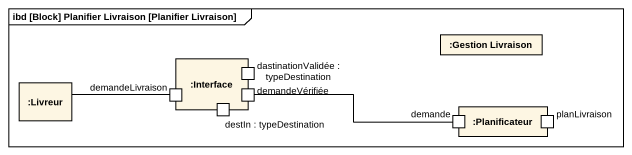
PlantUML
@startuml
mainframe ibd [Block] Planifier Livraison [Planifier Livraison]
rectangle ":Interface" as Interface_ {
  port demandeLivraison
  port "dastinationValidée : typeDestination" as dastinationValidée
  port demandeVérifiée
  port "destIn : typeDestination" as destIn_typeDestination
}
rectangle ":Gestion Livraison" as Gestion_Livraison
rectangle ":Livreur" as Livreur
rectangle ":Planificateur" as Planificateur {
  port demande
  port planLivraison
}
demandeLivraison -left- Livreur
demandeVérifiée -right- demande
@enduml
